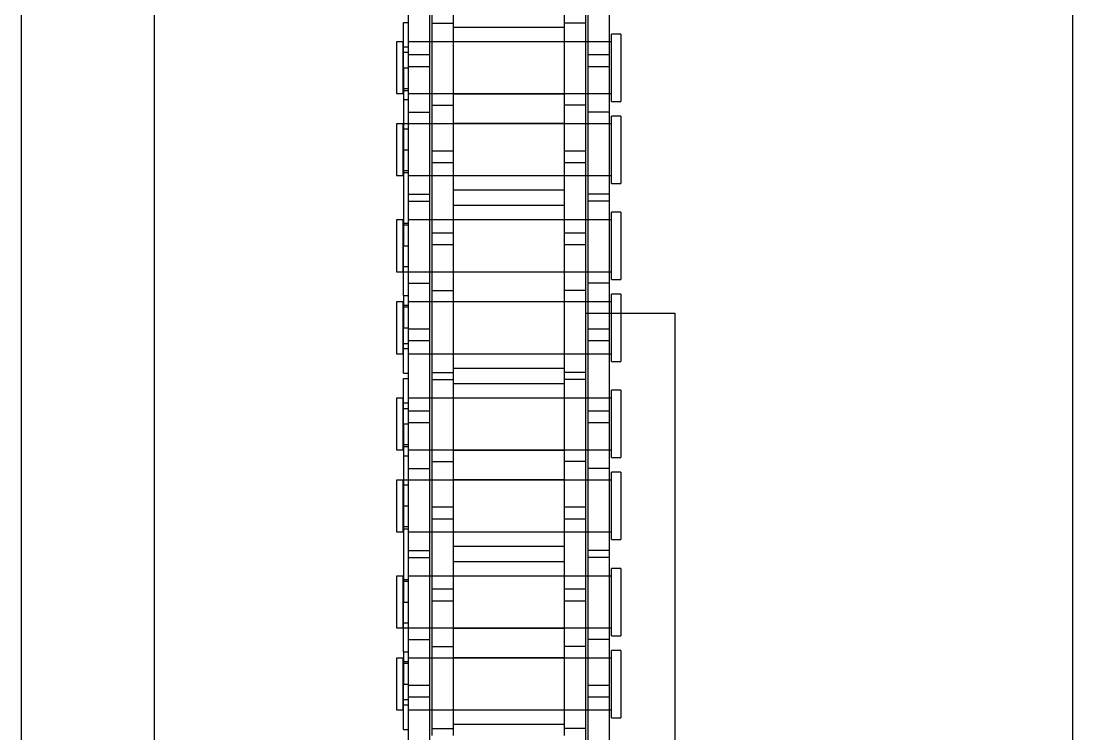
# Model space of a CAD drawing. Header units: metres. Extents: x 0 to 63075, y 0 to 44550.
# Drawn here: x 14315.3 to 14390.3, y 25699.3 to 25750.2 of the extents above; entities that cross this region are included whole.
import ezdxf

# ---------------------------------------------------------------- set-up
doc = ezdxf.new("R2010")
doc.units = ezdxf.units.M
doc.header["$LTSCALE"] = 75
doc.linetypes.add('HIDDEN2', pattern=[4.7625, 3.175, -1.5875])
for name, color, linetype in [('SDM', 7, 'Continuous'), ('SL1', 8, 'Continuous'), ('SL4', 4, 'Continuous'), ('ST1', 7, 'HIDDEN2')]:
    doc.layers.add(name, color=color, linetype=linetype)

# ---------------------------------------------------------------- blocks, each defined once
blk = doc.blocks.new('A$C29c634ac')
at = {"layer": 'SL1'}
for p, q in [((6096.013, 3060.973), (6102.363, 3060.973)), ((6096.013, 2997.473), (6096.013, 3060.973)), ((6102.363, 3060.973), (6102.363, 3011.473))]:
    blk.add_line(p, q, dxfattribs=at)
blk = doc.blocks.new('A$Ca53c419a')
at = {"layer": 'SL4'}
for p, q in [((2334.737, 495.765), (1009.762, 495.765)), ((1009.762, 486.24), (2334.737, 486.24)), ((1009.762, 420.765), (2334.737, 420.765))]:
    blk.add_line(p, q, dxfattribs=at)
at = {"layer": 'ST1'}
for p, q in [((2334.737, 491.003), (1009.762, 491.003)), ((1009.762, 486.24), (2334.737, 486.24)), ((1274.974, 469), (1271.284, 469)), ((1271.284, 469), (1271.284, 468.526)), ((1274.974, 468.526), (1274.974, 469)), ((1280.822, 469), (1277.132, 469)), ((1277.132, 469), (1277.132, 468.526)), ((1280.822, 468.526), (1280.822, 469)), ((1287.674, 469), (1283.984, 469)), ((1283.984, 469), (1283.984, 468.526)), ((1287.674, 468.526), (1287.674, 469)), ((1293.522, 469), (1289.832, 469)), ((1289.832, 469), (1289.832, 468.526)), ((1293.522, 468.526), (1293.522, 469)), ((1300.374, 469), (1296.684, 469)), ((1296.684, 469), (1296.684, 468.526)), ((1300.374, 468.526), (1300.374, 469)), ((1306.222, 469), (1302.532, 469)), ((1302.532, 469), (1302.532, 468.526)), ((1306.222, 468.526), (1306.222, 469)), ((1313.074, 469), (1309.384, 469)), ((1309.384, 469), (1309.384, 468.526)), ((1313.074, 468.526), (1313.074, 469)), ((1318.922, 469), (1315.232, 469)), ((1315.232, 469), (1315.232, 468.526)), ((1318.922, 468.526), (1318.922, 469)), ((1272.197, 468.157), (1263.102, 468.157)), ((1269.898, 468.489), (1269.898, 468.157)), ((1269.898, 468.489), (1273.129, 468.489)), ((1271.284, 468.526), (1274.974, 468.526)), ((1271.284, 468.157), (1271.284, 466.637)), ((1271.284, 468.157), (1271.284, 453.659)), ((1271.653, 468.526), (1271.653, 468.157)), ((1272.022, 468.489), (1272.022, 468.157)), ((1273.057, 468.157), (1272.197, 468.157)), ((1272.197, 466.637), (1272.197, 468.157)), ((1282.152, 468.157), (1273.057, 468.157)), ((1273.057, 468.157), (1273.057, 466.637)), ((1273.129, 468.489), (1273.129, 468.157)), ((1275.425, 468.489), (1273.129, 468.489)), ((1274.605, 468.157), (1274.605, 468.526)), ((1274.748, 468.489), (1274.748, 468.157)), ((1274.974, 466.637), (1274.974, 468.157)), ((1274.974, 453.659), (1274.974, 468.157)), ((1275.425, 468.489), (1278.977, 468.489)), ((1275.425, 468.489), (1275.425, 468.157)), ((1276.304, 468.157), (1276.304, 466.637)), ((1277.132, 468.526), (1280.822, 468.526)), ((1277.132, 468.489), (1277.132, 466.637)), ((1277.132, 468.157), (1277.132, 453.659)), ((1277.501, 468.526), (1277.501, 468.157)), ((1278.977, 468.489), (1278.977, 468.157)), ((1291.677, 468.489), (1278.977, 468.489)), ((1280.453, 468.157), (1280.453, 468.526)), ((1280.596, 468.489), (1280.596, 468.157)), ((1280.822, 466.637), (1280.822, 468.157)), ((1280.822, 453.659), (1280.822, 468.157)), ((1282.152, 468.157), (1282.152, 466.637)), ((1288.502, 468.157), (1282.152, 468.157)), ((1282.654, 468.157), (1282.654, 466.637)), ((1283.984, 468.526), (1287.674, 468.526)), ((1283.984, 468.157), (1283.984, 466.637)), ((1283.984, 468.157), (1283.984, 453.659)), ((1284.21, 468.489), (1284.21, 468.157)), ((1284.353, 468.526), (1284.353, 468.157)), ((1285.829, 468.489), (1285.829, 468.157)), ((1287.305, 468.157), (1287.305, 468.526)), ((1287.674, 466.637), (1287.674, 468.489)), ((1287.674, 453.659), (1287.674, 468.157)), ((1288.502, 468.157), (1288.502, 466.637)), ((1297.597, 468.157), (1288.502, 468.157)), ((1289.381, 468.157), (1289.381, 468.489)), ((1289.832, 468.526), (1293.522, 468.526)), ((1289.832, 468.157), (1289.832, 466.637)), ((1289.832, 468.157), (1289.832, 453.659)), ((1290.058, 468.489), (1290.058, 468.157)), ((1290.201, 468.526), (1290.201, 468.157)), ((1291.677, 468.489), (1291.677, 468.157)), ((1291.677, 468.489), (1294.907, 468.489)), ((1291.749, 466.637), (1291.749, 468.157)), ((1292.609, 468.157), (1292.609, 466.637)), ((1292.784, 468.489), (1292.784, 468.157)), ((1293.153, 468.157), (1293.153, 468.526)), ((1293.522, 466.637), (1293.522, 468.157)), ((1293.522, 453.659), (1293.522, 468.157)), ((1294.907, 468.489), (1294.907, 468.157)), ((1295.298, 468.489), (1295.298, 468.157)), ((1295.298, 468.489), (1298.529, 468.489)), ((1296.684, 468.526), (1300.374, 468.526)), ((1296.684, 468.157), (1296.684, 466.637)), ((1296.684, 468.157), (1296.684, 453.659)), ((1297.053, 468.526), (1297.053, 468.157)), ((1297.422, 468.489), (1297.422, 468.157)), ((1298.457, 468.157), (1297.597, 468.157)), ((1297.597, 466.637), (1297.597, 468.157)), ((1307.552, 468.157), (1298.457, 468.157)), ((1298.457, 468.157), (1298.457, 466.637)), ((1298.529, 468.489), (1298.529, 468.157)), ((1300.825, 468.489), (1298.529, 468.489)), ((1300.005, 468.157), (1300.005, 468.526)), ((1300.148, 468.489), (1300.148, 468.157)), ((1300.374, 466.637), (1300.374, 468.157)), ((1300.374, 453.659), (1300.374, 468.157)), ((1300.825, 468.489), (1304.377, 468.489)), ((1300.825, 468.489), (1300.825, 468.157)), ((1301.704, 468.157), (1301.704, 466.637)), ((1302.532, 468.526), (1306.222, 468.526)), ((1302.532, 468.489), (1302.532, 466.637)), ((1302.532, 468.157), (1302.532, 453.659)), ((1302.901, 468.526), (1302.901, 468.157)), ((1304.377, 468.489), (1304.377, 468.157)), ((1317.077, 468.489), (1304.377, 468.489)), ((1305.853, 468.157), (1305.853, 468.526)), ((1305.996, 468.489), (1305.996, 468.157)), ((1306.222, 466.637), (1306.222, 468.157)), ((1306.222, 453.659), (1306.222, 468.157)), ((1307.552, 468.157), (1307.552, 466.637)), ((1313.902, 468.157), (1307.552, 468.157)), ((1308.054, 468.157), (1308.054, 466.637)), ((1309.384, 468.526), (1313.074, 468.526)), ((1309.384, 468.157), (1309.384, 466.637)), ((1309.384, 468.157), (1309.384, 453.659)), ((1309.61, 468.489), (1309.61, 468.157)), ((1309.753, 468.526), (1309.753, 468.157)), ((1311.229, 468.489), (1311.229, 468.157)), ((1312.705, 468.157), (1312.705, 468.526)), ((1313.074, 466.637), (1313.074, 468.489)), ((1313.074, 453.659), (1313.074, 468.157)), ((1313.902, 468.157), (1313.902, 466.637)), ((1322.997, 468.157), (1313.902, 468.157)), ((1314.781, 468.157), (1314.781, 468.489)), ((1315.232, 468.526), (1318.922, 468.526)), ((1315.232, 468.157), (1315.232, 466.637)), ((1315.232, 468.157), (1315.232, 453.659)), ((1315.458, 468.489), (1315.458, 468.157)), ((1315.601, 468.526), (1315.601, 468.157)), ((1317.077, 468.489), (1317.077, 468.157)), ((1317.077, 468.489), (1320.307, 468.489)), ((1317.149, 466.637), (1317.149, 468.157)), ((1318.009, 468.157), (1318.009, 466.637)), ((1318.184, 468.489), (1318.184, 468.157)), ((1318.553, 468.157), (1318.553, 468.526)), ((1318.922, 466.637), (1318.922, 468.157)), ((1318.922, 453.659), (1318.922, 468.157)), ((1320.307, 468.489), (1320.307, 468.157)), ((1272.197, 466.637), (1263.102, 466.637)), ((1273.057, 466.637), (1272.197, 466.637)), ((1282.152, 466.637), (1273.057, 466.637)), ((1288.502, 466.637), (1282.152, 466.637)), ((1297.597, 466.637), (1288.502, 466.637)), ((1298.457, 466.637), (1297.597, 466.637)), ((1307.552, 466.637), (1298.457, 466.637)), ((1313.902, 466.637), (1307.552, 466.637)), ((1322.997, 466.637), (1313.902, 466.637)), ((1275.802, 466.485), (1269.452, 466.485)), ((1269.954, 466.485), (1269.954, 464.965)), ((1271.284, 466.485), (1271.284, 464.965)), ((1274.974, 464.965), (1274.974, 466.485)), ((1275.802, 466.485), (1275.802, 464.965)), ((1284.897, 466.485), (1275.802, 466.485)), ((1277.132, 466.485), (1277.132, 464.965)), ((1279.049, 464.965), (1279.049, 466.485)), ((1279.909, 466.485), (1279.909, 464.965)), ((1280.822, 464.965), (1280.822, 466.485)), ((1283.984, 466.485), (1283.984, 464.965)), ((1285.757, 466.485), (1284.897, 466.485)), ((1284.897, 464.965), (1284.897, 466.485)), ((1294.852, 466.485), (1285.757, 466.485)), ((1285.757, 466.485), (1285.757, 464.965)), ((1287.674, 464.965), (1287.674, 466.485)), ((1289.004, 466.485), (1289.004, 464.965)), ((1289.832, 466.485), (1289.832, 464.965)), ((1293.522, 464.965), (1293.522, 466.485)), ((1294.852, 466.485), (1294.852, 464.965)), ((1301.202, 466.485), (1294.852, 466.485)), ((1295.354, 466.485), (1295.354, 464.965)), ((1296.684, 466.485), (1296.684, 464.965)), ((1300.374, 464.965), (1300.374, 466.485)), ((1301.202, 466.485), (1301.202, 464.965)), ((1310.297, 466.485), (1301.202, 466.485)), ((1302.532, 466.485), (1302.532, 464.965)), ((1304.449, 464.965), (1304.449, 466.485)), ((1305.309, 466.485), (1305.309, 464.965)), ((1306.222, 464.965), (1306.222, 466.485)), ((1309.384, 466.485), (1309.384, 464.965)), ((1311.157, 466.485), (1310.297, 466.485)), ((1310.297, 464.965), (1310.297, 466.485)), ((1320.252, 466.485), (1311.157, 466.485)), ((1311.157, 466.485), (1311.157, 464.965)), ((1313.074, 464.965), (1313.074, 466.485)), ((1314.404, 466.485), (1314.404, 464.965)), ((1315.232, 466.485), (1315.232, 464.965)), ((1318.922, 464.965), (1318.922, 466.485)), ((1320.252, 466.485), (1320.252, 464.965)), ((1326.602, 466.485), (1320.252, 466.485)), ((1275.802, 464.965), (1269.452, 464.965)), ((1270.237, 457.035), (1270.237, 464.965)), ((1271.284, 464.965), (1271.284, 457.035)), ((1274.974, 457.035), (1274.974, 464.965)), ((1275.017, 464.965), (1275.017, 457.035)), ((1284.897, 464.965), (1275.802, 464.965)), ((1277.089, 457.035), (1277.089, 464.965)), ((1277.132, 464.965), (1277.132, 457.035)), ((1280.822, 457.035), (1280.822, 464.965)), ((1281.869, 464.965), (1281.869, 457.035)), ((1282.937, 457.035), (1282.937, 464.965)), ((1283.984, 464.965), (1283.984, 457.035)), ((1285.757, 464.965), (1284.897, 464.965)), ((1294.852, 464.965), (1285.757, 464.965)), ((1287.674, 457.035), (1287.674, 464.965)), ((1287.717, 464.965), (1287.717, 457.035)), ((1289.789, 457.035), (1289.789, 464.965)), ((1289.832, 464.965), (1289.832, 457.035)), ((1293.522, 457.035), (1293.522, 464.965)), ((1294.569, 464.965), (1294.569, 457.035)), ((1301.202, 464.965), (1294.852, 464.965)), ((1295.637, 457.035), (1295.637, 464.965)), ((1296.684, 464.965), (1296.684, 457.035)), ((1300.374, 457.035), (1300.374, 464.965)), ((1300.417, 464.965), (1300.417, 457.035)), ((1310.297, 464.965), (1301.202, 464.965)), ((1302.489, 457.035), (1302.489, 464.965)), ((1302.532, 464.965), (1302.532, 457.035)), ((1306.222, 457.035), (1306.222, 464.965)), ((1307.269, 464.965), (1307.269, 457.035)), ((1308.337, 457.035), (1308.337, 464.965)), ((1309.384, 464.965), (1309.384, 457.035)), ((1311.157, 464.965), (1310.297, 464.965)), ((1320.252, 464.965), (1311.157, 464.965)), ((1313.074, 457.035), (1313.074, 464.965)), ((1313.117, 464.965), (1313.117, 457.035)), ((1315.189, 457.035), (1315.189, 464.965)), ((1315.232, 464.965), (1315.232, 457.035)), ((1318.922, 457.035), (1318.922, 464.965)), ((1319.969, 464.965), (1319.969, 457.035)), ((1326.602, 464.965), (1320.252, 464.965)), ((1275.802, 457.035), (1269.452, 457.035)), ((1269.954, 455.515), (1269.954, 457.035)), ((1271.284, 457.035), (1271.284, 455.515)), ((1274.974, 455.515), (1274.974, 457.035)), ((1275.802, 455.515), (1275.802, 457.035)), ((1284.897, 457.035), (1275.802, 457.035)), ((1277.132, 457.035), (1277.132, 455.515)), ((1279.049, 455.515), (1279.049, 457.035)), ((1279.909, 457.035), (1279.909, 455.515)), ((1280.822, 455.515), (1280.822, 457.035)), ((1283.984, 457.035), (1283.984, 455.515)), ((1285.757, 457.035), (1284.897, 457.035)), ((1284.897, 455.515), (1284.897, 457.035)), ((1294.852, 457.035), (1285.757, 457.035)), ((1285.757, 457.035), (1285.757, 455.515)), ((1287.674, 455.515), (1287.674, 457.035)), ((1289.004, 455.515), (1289.004, 457.035)), ((1289.832, 457.035), (1289.832, 455.515)), ((1293.522, 455.515), (1293.522, 457.035)), ((1294.852, 455.515), (1294.852, 457.035)), ((1301.202, 457.035), (1294.852, 457.035)), ((1295.354, 455.515), (1295.354, 457.035)), ((1296.684, 457.035), (1296.684, 455.515)), ((1300.374, 455.515), (1300.374, 457.035)), ((1301.202, 455.515), (1301.202, 457.035)), ((1310.297, 457.035), (1301.202, 457.035)), ((1302.532, 457.035), (1302.532, 455.515)), ((1304.449, 455.515), (1304.449, 457.035)), ((1305.309, 457.035), (1305.309, 455.515)), ((1306.222, 455.515), (1306.222, 457.035)), ((1309.384, 457.035), (1309.384, 455.515)), ((1311.157, 457.035), (1310.297, 457.035)), ((1310.297, 455.515), (1310.297, 457.035)), ((1320.252, 457.035), (1311.157, 457.035)), ((1311.157, 457.035), (1311.157, 455.515)), ((1313.074, 455.515), (1313.074, 457.035)), ((1314.404, 455.515), (1314.404, 457.035)), ((1315.232, 457.035), (1315.232, 455.515)), ((1318.922, 455.515), (1318.922, 457.035)), ((1320.252, 455.515), (1320.252, 457.035)), ((1326.602, 457.035), (1320.252, 457.035)), ((1272.197, 455.363), (1263.102, 455.363)), ((1275.802, 455.515), (1269.452, 455.515)), ((1271.284, 455.363), (1271.284, 453.843)), ((1273.057, 455.363), (1272.197, 455.363)), ((1272.197, 453.843), (1272.197, 455.363)), ((1282.152, 455.363), (1273.057, 455.363)), ((1273.057, 455.363), (1273.057, 453.843)), ((1274.974, 453.843), (1274.974, 455.363)), ((1284.897, 455.515), (1275.802, 455.515)), ((1276.304, 453.843), (1276.304, 455.363)), ((1277.132, 455.363), (1277.132, 453.843)), ((1280.822, 453.843), (1280.822, 455.363)), ((1282.152, 453.843), (1282.152, 455.363)), ((1288.502, 455.363), (1282.152, 455.363)), ((1282.654, 453.843), (1282.654, 455.363)), ((1283.984, 455.363), (1283.984, 453.843)), ((1285.757, 455.515), (1284.897, 455.515)), ((1294.852, 455.515), (1285.757, 455.515)), ((1287.674, 453.843), (1287.674, 455.363)), ((1288.502, 453.843), (1288.502, 455.363)), ((1297.597, 455.363), (1288.502, 455.363)), ((1289.832, 455.363), (1289.832, 453.843)), ((1291.749, 453.843), (1291.749, 455.363)), ((1292.609, 455.363), (1292.609, 453.843)), ((1293.522, 453.843), (1293.522, 455.363)), ((1301.202, 455.515), (1294.852, 455.515)), ((1296.684, 455.363), (1296.684, 453.843)), ((1298.457, 455.363), (1297.597, 455.363)), ((1297.597, 453.843), (1297.597, 455.363)), ((1307.552, 455.363), (1298.457, 455.363)), ((1298.457, 455.363), (1298.457, 453.843)), ((1300.374, 453.843), (1300.374, 455.363)), ((1310.297, 455.515), (1301.202, 455.515)), ((1301.704, 453.843), (1301.704, 455.363)), ((1302.532, 455.363), (1302.532, 453.843)), ((1306.222, 453.843), (1306.222, 455.363)), ((1307.552, 453.843), (1307.552, 455.363)), ((1313.902, 455.363), (1307.552, 455.363)), ((1308.054, 453.843), (1308.054, 455.363)), ((1309.384, 455.363), (1309.384, 453.843)), ((1311.157, 455.515), (1310.297, 455.515)), ((1320.252, 455.515), (1311.157, 455.515)), ((1313.074, 453.843), (1313.074, 455.363)), ((1313.902, 453.843), (1313.902, 455.363)), ((1322.997, 455.363), (1313.902, 455.363)), ((1315.232, 455.363), (1315.232, 453.843)), ((1317.149, 453.843), (1317.149, 455.363)), ((1318.009, 455.363), (1318.009, 453.843)), ((1318.922, 453.843), (1318.922, 455.363)), ((1326.602, 455.515), (1320.252, 455.515)), ((1272.197, 453.843), (1263.102, 453.843)), ((1273.057, 453.843), (1272.197, 453.843)), ((1282.152, 453.843), (1273.057, 453.843)), ((1288.502, 453.843), (1282.152, 453.843)), ((1297.597, 453.843), (1288.502, 453.843)), ((1298.457, 453.843), (1297.597, 453.843)), ((1307.552, 453.843), (1298.457, 453.843)), ((1313.902, 453.843), (1307.552, 453.843)), ((1322.997, 453.843), (1313.902, 453.843)), ((1270.73, 453.659), (1275.527, 453.659)), ((1270.73, 453.659), (1270.73, 453)), ((1275.527, 453), (1275.527, 453.659)), ((1276.578, 453.659), (1281.375, 453.659)), ((1276.578, 453.659), (1276.578, 453)), ((1281.375, 453), (1281.375, 453.659)), ((1283.43, 453.659), (1288.227, 453.659)), ((1283.43, 453.659), (1283.43, 453)), ((1288.227, 453), (1288.227, 453.659)), ((1289.278, 453.659), (1294.075, 453.659)), ((1289.278, 453.659), (1289.278, 453)), ((1294.075, 453), (1294.075, 453.659)), ((1296.13, 453.659), (1300.927, 453.659)), ((1296.13, 453.659), (1296.13, 453)), ((1300.927, 453), (1300.927, 453.659)), ((1301.978, 453.659), (1306.775, 453.659)), ((1301.978, 453.659), (1301.978, 453)), ((1306.775, 453), (1306.775, 453.659)), ((1308.83, 453.659), (1313.627, 453.659)), ((1308.83, 453.659), (1308.83, 453)), ((1313.627, 453), (1313.627, 453.659)), ((1314.678, 453.659), (1319.475, 453.659)), ((1314.678, 453.659), (1314.678, 453)), ((1319.475, 453), (1319.475, 453.659)), ((1275.527, 453), (1270.73, 453)), ((1281.375, 453), (1276.578, 453)), ((1288.227, 453), (1283.43, 453)), ((1294.075, 453), (1289.278, 453)), ((1300.927, 453), (1296.13, 453)), ((1306.775, 453), (1301.978, 453)), ((1313.627, 453), (1308.83, 453)), ((1319.475, 453), (1314.678, 453))]:
    blk.add_line(p, q, dxfattribs=at)

msp = doc.modelspace()

# ---------------------------------------------------------------- block references
at = {"layer": 'SDM'}
msp.add_blockref('A$C29c634ac', (8259.513, 22668.364), dxfattribs=at)
at = {"layer": 'SDM', "rotation": 90}
msp.add_blockref('A$Ca53c419a', (14811.027, 24429.769), dxfattribs=at)

doc.saveas('drawing.dxf')
